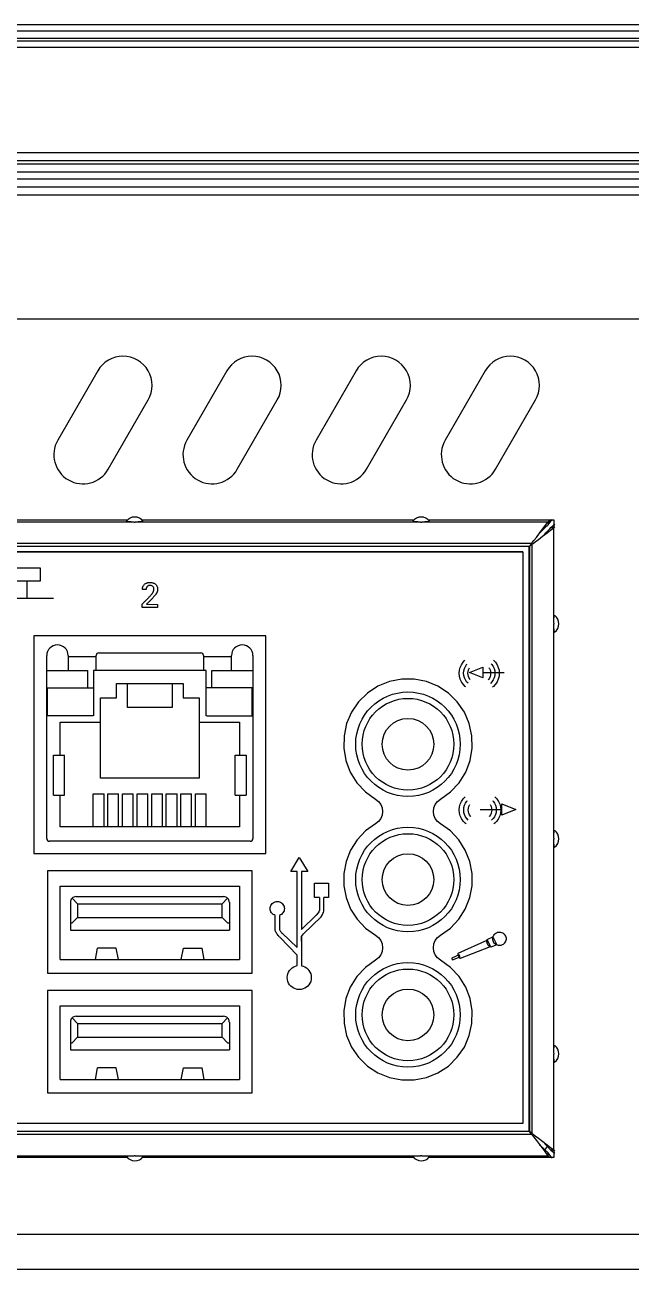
# Model space of a CAD drawing. Header units: inches. Extents: x 0.6 to 61.5, y 0.9 to 41.7.
# Drawn here: x 12.045 to 13.711, y 35.077 to 38.495 of the extents above; entities that cross this region are included whole.
import ezdxf

# ---------------------------------------------------------------- set-up
doc = ezdxf.new("R2010")
doc.units = ezdxf.units.IN
doc.header["$MEASUREMENT"] = 0
doc.layers.add('ARTWORK', color=2, linetype='Continuous')
doc.layers.add('OBJECT', color=7, linetype='Continuous')

msp = doc.modelspace()

# ---------------------------------------------------------------- linework, layer by layer
at = {"layer": 'ARTWORK'}
msp.add_line((13.4131, 37.0473), (7.3431, 37.0473), dxfattribs=at)
for points in [[(13.4131, 35.4773), (7.3431, 35.4773), (7.3431, 37.0473), (13.4131, 37.0473), (13.4131, 35.4773), (13.4131, 35.4773)], [(12.0122, 37.0033), (12.087, 37.0033), (12.087, 36.9674), (12.0122, 36.9674), (12.0122, 37.0033)], [(12.0499, 36.9674), (12.0499, 36.9201)], [(12.4092, 36.8949), (12.3666, 36.8949), (12.3666, 36.9037), (12.3666, 36.9037), (12.368, 36.9051), (12.3695, 36.9065), (12.3709, 36.9079), (12.3723, 36.9093), (12.3738, 36.9107), (12.3753, 36.9122), (12.3767, 36.9136), (12.3782, 36.9151), (12.3797, 36.9166), (12.3812, 36.918), (12.3812, 36.918), (12.3826, 36.9195), (12.384, 36.9209), (12.3854, 36.9223), (12.3866, 36.9236), (12.3878, 36.9249), (12.3889, 36.9261), (12.39, 36.9273), (12.391, 36.9285), (12.3919, 36.9295), (12.3927, 36.9306), (12.3927, 36.9306), (12.3935, 36.9316), (12.3942, 36.9325), (12.3949, 36.9334), (12.3955, 36.9343), (12.396, 36.9351), (12.3965, 36.9359), (12.3969, 36.9366), (12.3973, 36.9372), (12.3976, 36.9378), (12.3979, 36.9384), (12.3979, 36.9384), (12.3981, 36.939), (12.3983, 36.9395), (12.3984, 36.9401), (12.3986, 36.9407), (12.3987, 36.9414), (12.3988, 36.942), (12.3989, 36.9427), (12.3989, 36.9434), (12.399, 36.9441), (12.399, 36.9448), (12.399, 36.9448), (12.3989, 36.9468), (12.3986, 36.9486), (12.398, 36.9501), (12.3973, 36.9515), (12.3963, 36.9526), (12.3951, 36.9536), (12.3937, 36.9543), (12.3921, 36.9548), (12.3902, 36.9551), (12.3882, 36.9552), (12.3882, 36.9552), (12.3872, 36.9552), (12.3863, 36.9551), (12.3855, 36.955), (12.3846, 36.9547), (12.3839, 36.9545), (12.3831, 36.9541), (12.3824, 36.9537), (12.3818, 36.9533), (12.3811, 36.9527), (12.3806, 36.9522), (12.3806, 36.9522), (12.38, 36.9515), (12.3796, 36.9509), (12.3791, 36.9502), (12.3788, 36.9495), (12.3785, 36.9487), (12.3782, 36.9479), (12.378, 36.9471), (12.3779, 36.9462), (12.3778, 36.9454), (12.3778, 36.9444), (12.3676, 36.9444), (12.3676, 36.9444), (12.3676, 36.9461), (12.3678, 36.9477), (12.3681, 36.9493), (12.3685, 36.9508), (12.369, 36.9522), (12.3697, 36.9535), (12.3704, 36.9548), (12.3713, 36.956), (12.3723, 36.9572), (12.3734, 36.9583), (12.3734, 36.9583), (12.3746, 36.9593), (12.3758, 36.9602), (12.3771, 36.961), (12.3785, 36.9617), (12.3799, 36.9623), (12.3814, 36.9627), (12.383, 36.9631), (12.3846, 36.9634), (12.3863, 36.9635), (12.3881, 36.9636), (12.3881, 36.9636), (12.39, 36.9635), (12.3918, 36.9634), (12.3935, 36.9632), (12.3952, 36.9628), (12.3967, 36.9624), (12.3982, 36.9619), (12.3997, 36.9612), (12.401, 36.9605), (12.4023, 36.9597), (12.4035, 36.9587), (12.4035, 36.9587), (12.4045, 36.9577), (12.4055, 36.9567), (12.4064, 36.9555), (12.4071, 36.9543), (12.4077, 36.953), (12.4083, 36.9517), (12.4087, 36.9503), (12.409, 36.9488), (12.4091, 36.9472), (12.4092, 36.9456), (12.4092, 36.9456), (12.4092, 36.9445), (12.4091, 36.9434), (12.4091, 36.9423), (12.409, 36.9413), (12.4088, 36.9404), (12.4087, 36.9395), (12.4085, 36.9387), (12.4083, 36.9379), (12.408, 36.9371), (12.4077, 36.9364), (12.4077, 36.9364), (12.4074, 36.9357), (12.407, 36.935), (12.4066, 36.9343), (12.4061, 36.9335), (12.4056, 36.9326), (12.405, 36.9318), (12.4044, 36.9308), (12.4037, 36.9299), (12.403, 36.9289), (12.4022, 36.9279), (12.4022, 36.9279), (12.4013, 36.9269), (12.4004, 36.9258), (12.3995, 36.9246), (12.3984, 36.9235), (12.3974, 36.9222), (12.3962, 36.921), (12.395, 36.9197), (12.3938, 36.9183), (12.3924, 36.9169), (12.3911, 36.9155), (12.3911, 36.9155), (12.3897, 36.914), (12.3883, 36.9127), (12.387, 36.9113), (12.3857, 36.91), (12.3844, 36.9088), (12.3832, 36.9076), (12.382, 36.9065), (12.3809, 36.9054), (12.3798, 36.9044), (12.3787, 36.9034), (12.4092, 36.9032), (12.4092, 36.8949), (12.4092, 36.8949)], [(11.7683, 36.9201), (12.1234, 36.9201)], [(12.707, 36.2187), (12.707, 36.8172), (12.0692, 36.8172), (12.0692, 36.2187), (12.707, 36.2187)], [(13.2387, 36.7141), (13.2387, 36.7141), (13.2394, 36.7224), (13.2415, 36.7303), (13.2448, 36.7376), (13.2493, 36.7443), (13.2542, 36.7496)], [(13.2506, 36.7141), (13.2506, 36.7141), (13.2512, 36.7206), (13.2528, 36.7268), (13.2554, 36.7325), (13.2589, 36.7378), (13.2605, 36.7394)], [(13.3267, 36.7396), (13.3284, 36.7378), (13.3319, 36.7325), (13.3345, 36.7268), (13.3361, 36.7206), (13.3367, 36.7141), (13.3367, 36.7141), (13.3361, 36.7076), (13.3345, 36.7015), (13.3319, 36.6957), (13.3284, 36.6905), (13.3243, 36.686)], [(13.333, 36.7499), (13.338, 36.7443), (13.3425, 36.7376), (13.3459, 36.7303), (13.3479, 36.7224), (13.3487, 36.7141), (13.3487, 36.7141), (13.3479, 36.7058), (13.3459, 36.698), (13.3425, 36.6906), (13.338, 36.6839), (13.3325, 36.678), (13.3303, 36.6762)], [(13.2566, 36.6765), (13.2548, 36.678), (13.2493, 36.6839), (13.2448, 36.6906), (13.2415, 36.698), (13.2394, 36.7058), (13.2387, 36.7141), (13.2387, 36.7141)], [(13.2627, 36.6865), (13.2589, 36.6905), (13.2554, 36.6957), (13.2528, 36.7015), (13.2512, 36.7076), (13.2506, 36.7141), (13.2506, 36.7141)], [(13.2626, 36.7141), (13.2626, 36.7141), (13.263, 36.7188), (13.2642, 36.7233), (13.2661, 36.7274), (13.267, 36.7288)], [(13.2689, 36.6967), (13.2686, 36.6971), (13.2661, 36.7008), (13.2642, 36.705), (13.263, 36.7094), (13.2626, 36.7141), (13.2626, 36.7141)], [(13.3037, 36.7164), (13.3037, 36.7015), (13.2666, 36.7164), (13.3037, 36.7312), (13.3037, 36.7164), (13.3037, 36.7164)], [(13.3037, 36.7164), (13.362, 36.7164)], [(13.3202, 36.729), (13.3213, 36.7274), (13.3232, 36.7233), (13.3243, 36.7188), (13.3247, 36.7141), (13.3247, 36.7141), (13.3243, 36.7094), (13.3232, 36.705), (13.3213, 36.7008), (13.3187, 36.6971), (13.318, 36.6962)], [(13.0084, 35.9263), (12.9806, 35.9063), (12.9572, 35.8813), (12.9391, 35.8523), (12.9268, 35.8203), (12.921, 35.7865), (12.9218, 35.7523), (12.9291, 35.7189), (12.9427, 35.6874), (12.9621, 35.6592), (12.9866, 35.6353), (13.0152, 35.6165), (13.047, 35.6036), (13.0805, 35.597), (13.1148, 35.597), (13.1484, 35.6036), (13.1801, 35.6165), (13.2087, 35.6353), (13.2332, 35.6592), (13.2526, 35.6874), (13.2663, 35.7189), (13.2736, 35.7523), (13.2743, 35.7865), (13.2685, 35.8203), (13.2563, 35.8523), (13.2381, 35.8813), (13.2147, 35.9063), (13.187, 35.9263), (13.1789, 35.9326), (13.1727, 35.9407), (13.1688, 35.9502), (13.1675, 35.9603), (13.1688, 35.9705), (13.1727, 35.98), (13.1789, 35.9881), (13.187, 35.9943), (13.2142, 36.0139), (13.2373, 36.0383), (13.2553, 36.0665), (13.2677, 36.0977), (13.274, 36.1306), (13.274, 36.1641), (13.2677, 36.197), (13.2553, 36.2282), (13.2373, 36.2565), (13.2142, 36.2808), (13.187, 36.3004), (13.1789, 36.3066), (13.1727, 36.3148), (13.1688, 36.3242), (13.1675, 36.3344), (13.1688, 36.3445), (13.1727, 36.354), (13.1789, 36.3621), (13.187, 36.3684), (13.2147, 36.3884), (13.2381, 36.4134), (13.2563, 36.4425), (13.2685, 36.4744), (13.2743, 36.5082), (13.2736, 36.5424), (13.2663, 36.5759), (13.2526, 36.6073), (13.2332, 36.6355), (13.2087, 36.6594), (13.1801, 36.6782), (13.1484, 36.6911), (13.1148, 36.6977), (13.0805, 36.6977), (13.047, 36.6911), (13.0152, 36.6782), (12.9866, 36.6594), (12.9621, 36.6355), (12.9427, 36.6073), (12.9291, 36.5759), (12.9218, 36.5424), (12.921, 36.5082), (12.9268, 36.4744), (12.9391, 36.4425), (12.9572, 36.4134), (12.9806, 36.3884), (13.0084, 36.3684), (13.0165, 36.3621), (13.0227, 36.354), (13.0266, 36.3445), (13.0279, 36.3344), (13.0266, 36.3242), (13.0227, 36.3148), (13.0165, 36.3066), (13.0084, 36.3004), (12.9811, 36.2808), (12.9581, 36.2565), (12.94, 36.2282), (12.9276, 36.197), (12.9213, 36.1641), (12.9213, 36.1306), (12.9276, 36.0977), (12.94, 36.0665), (12.9581, 36.0383), (12.9811, 36.0139), (13.0084, 35.9943), (13.0165, 35.9881), (13.0227, 35.98), (13.0266, 35.9705), (13.0279, 35.9603), (13.0266, 35.9502), (13.0227, 35.9407), (13.0165, 35.9326), (13.0084, 35.9263)], [(13.2385, 36.3385), (13.2385, 36.3385), (13.2393, 36.3469), (13.2415, 36.3548), (13.2449, 36.3622), (13.2496, 36.3689), (13.2547, 36.3742)], [(13.251, 36.3385), (13.251, 36.3385), (13.2516, 36.3451), (13.2533, 36.3513), (13.256, 36.357), (13.2596, 36.3623), (13.2612, 36.364)], [(13.3301, 36.3641), (13.3319, 36.3623), (13.3355, 36.357), (13.3382, 36.3513), (13.3399, 36.3451), (13.3405, 36.3385), (13.3405, 36.3385), (13.3399, 36.332), (13.3382, 36.3258), (13.3355, 36.3201), (13.3319, 36.3148), (13.3276, 36.3103)], [(13.3366, 36.3744), (13.3419, 36.3689), (13.3465, 36.3622), (13.35, 36.3548), (13.3522, 36.3469), (13.3529, 36.3385), (13.3529, 36.3385), (13.3522, 36.3302), (13.35, 36.3223), (13.3465, 36.3149), (13.3419, 36.3082), (13.3362, 36.3022), (13.3339, 36.3004)], [(13.2572, 36.3008), (13.2553, 36.3022), (13.2496, 36.3082), (13.2449, 36.3149), (13.2415, 36.3223), (13.2393, 36.3302), (13.2385, 36.3385), (13.2385, 36.3385)], [(13.2635, 36.3107), (13.2596, 36.3148), (13.256, 36.3201), (13.2533, 36.3258), (13.2516, 36.332), (13.251, 36.3385), (13.251, 36.3385)], [(13.2634, 36.3385), (13.2634, 36.3385), (13.2638, 36.3432), (13.2651, 36.3477), (13.267, 36.3519), (13.268, 36.3533)], [(13.27, 36.321), (13.2696, 36.3214), (13.267, 36.3252), (13.2651, 36.3294), (13.2638, 36.3338), (13.2634, 36.3385), (13.2634, 36.3385)], [(13.2957, 36.3398), (13.3557, 36.3398)], [(13.3233, 36.3535), (13.3245, 36.3519), (13.3264, 36.3477), (13.3276, 36.3432), (13.3281, 36.3385), (13.3281, 36.3385), (13.3276, 36.3338), (13.3264, 36.3294), (13.3245, 36.3252), (13.3218, 36.3214), (13.321, 36.3205)], [(13.3557, 36.3398), (13.3557, 36.3551), (13.394, 36.3398), (13.3557, 36.3245), (13.3557, 36.3398), (13.3557, 36.3398)], [(12.7934, 35.9604), (12.7934, 36.1692), (12.7757, 36.1692), (12.7988, 36.2082), (12.8221, 36.1692), (12.8048, 36.1692), (12.8048, 36.0107)], [(12.1066, 35.89), (12.6695, 35.89), (12.6695, 36.1715), (12.1066, 36.1715), (12.1066, 35.89)], [(12.8403, 36.1371), (12.8795, 36.1371), (12.8795, 36.0979), (12.8662, 36.0979)], [(12.8543, 36.0979), (12.8403, 36.0979), (12.8403, 36.1371)], [(12.8048, 35.9784), (12.8048, 35.9907), (12.8079, 35.9947), (12.8107, 35.9981), (12.8587, 36.0448), (12.8617, 36.0492), (12.864, 36.0539), (12.8652, 36.0573), (12.8662, 36.061), (12.8662, 36.0979)], [(12.8543, 36.0979), (12.854, 36.0635), (12.8526, 36.059), (12.8509, 36.0561), (12.8451, 36.0498), (12.8048, 36.0107)], [(12.7327, 36.049), (12.7322, 36.0491), (12.7294, 36.0503), (12.7268, 36.0518), (12.7245, 36.0538), (12.7226, 36.0561), (12.721, 36.0586), (12.7198, 36.0614), (12.7191, 36.0644), (12.7188, 36.0676), (12.7188, 36.0676), (12.7191, 36.0708), (12.7198, 36.0738), (12.721, 36.0766), (12.7226, 36.0791), (12.7245, 36.0814), (12.7268, 36.0834), (12.7294, 36.085), (12.7322, 36.0861), (12.7352, 36.0869), (12.7384, 36.0871), (12.7384, 36.0871), (12.7415, 36.0869), (12.7445, 36.0861), (12.7473, 36.085), (12.7499, 36.0834), (12.7522, 36.0814), (12.7541, 36.0791), (12.7557, 36.0766), (12.7569, 36.0738), (12.7576, 36.0708), (12.7579, 36.0676), (12.7579, 36.0676), (12.7576, 36.0644), (12.7569, 36.0614), (12.7557, 36.0586), (12.7541, 36.0561), (12.7522, 36.0538), (12.7499, 36.0518), (12.7473, 36.0503), (12.7445, 36.0491)], [(12.7934, 35.911), (12.7934, 35.94), (12.7452, 35.9891), (12.7452, 35.9891), (12.744, 35.9904), (12.7425, 35.9921), (12.7409, 35.994), (12.7392, 35.9962), (12.7376, 35.9985), (12.736, 36.0008), (12.7347, 36.0031), (12.7336, 36.0054), (12.7329, 36.0074), (12.7327, 36.0093), (12.7327, 36.049)], [(12.7446, 36.0491), (12.7446, 36.0109), (12.7446, 36.0109), (12.7447, 36.0099), (12.7451, 36.0088), (12.7457, 36.0076), (12.7464, 36.0063), (12.7472, 36.005), (12.7481, 36.0038), (12.749, 36.0026), (12.7499, 36.0015), (12.7507, 36.0006), (12.7514, 35.9999), (12.7934, 35.9604)], [(12.8048, 35.9907), (12.8048, 35.9108)], [(12.8048, 35.9907), (12.8048, 35.9108)], [(13.3253, 35.9621), (13.3253, 35.9621), (13.3241, 35.9627), (13.323, 35.9633), (13.322, 35.964), (13.321, 35.9647), (13.32, 35.9656), (13.3191, 35.9665), (13.3183, 35.9674), (13.3175, 35.9684), (13.3168, 35.9695), (13.3162, 35.9706), (13.3162, 35.9706), (13.3156, 35.9718), (13.3152, 35.973), (13.3149, 35.9742), (13.3146, 35.9754), (13.3145, 35.9766), (13.3144, 35.9778), (13.3145, 35.979), (13.3146, 35.9802), (13.3148, 35.9814), (13.3151, 35.9825), (13.3308, 35.9901), (13.3417, 35.9682), (13.3253, 35.9621), (13.3253, 35.9621)], [(13.3317, 35.9772), (13.3317, 35.9772), (13.3332, 35.9747), (13.3351, 35.9725), (13.3373, 35.9707), (13.3398, 35.9692), (13.3425, 35.968), (13.3453, 35.9673), (13.3482, 35.967), (13.3512, 35.967), (13.3542, 35.9676), (13.3571, 35.9686), (13.3571, 35.9686), (13.3598, 35.97), (13.3622, 35.9717), (13.3642, 35.9737), (13.3658, 35.976), (13.3671, 35.9785), (13.3679, 35.9811), (13.3682, 35.9838), (13.3681, 35.9865), (13.3676, 35.9893), (13.3665, 35.992), (13.3665, 35.992), (13.365, 35.9945), (13.3631, 35.9966), (13.3609, 35.9985), (13.3584, 36), (13.3557, 36.0011), (13.3529, 36.0019), (13.35, 36.0022), (13.347, 36.0021), (13.344, 36.0016), (13.3411, 36.0006), (13.3411, 36.0006), (13.3384, 35.9992), (13.336, 35.9974), (13.334, 35.9954), (13.3323, 35.9932), (13.3311, 35.9907), (13.3303, 35.9881), (13.3299, 35.9854), (13.33, 35.9826), (13.3306, 35.9799), (13.3317, 35.9772), (13.3317, 35.9772)], [(13.2416, 35.9311), (13.3245, 35.9636), (13.3159, 35.981), (13.2351, 35.9442), (13.2351, 35.9442), (13.2349, 35.943), (13.2349, 35.9416), (13.2352, 35.9401), (13.2356, 35.9384), (13.2363, 35.9368), (13.2371, 35.9352), (13.2381, 35.9338), (13.2392, 35.9326), (13.2403, 35.9317), (13.2416, 35.9311), (13.2416, 35.9311)], [(12.7934, 35.911), (12.7934, 35.94)], [(13.2204, 35.9269), (13.2415, 35.935), (13.2385, 35.9411), (13.2181, 35.9315), (13.2181, 35.9315), (13.218, 35.9311), (13.218, 35.9306), (13.2181, 35.93), (13.2183, 35.9295), (13.2185, 35.9289), (13.2188, 35.9284), (13.2192, 35.9278), (13.2195, 35.9274), (13.2199, 35.9271), (13.2204, 35.9269), (13.2204, 35.9269)], [(12.7988, 35.8452), (12.7988, 35.8452), (12.7934, 35.8456), (12.7883, 35.8469), (12.7836, 35.8489), (12.7792, 35.8516), (12.7754, 35.8549), (12.7721, 35.8587), (12.7694, 35.8631), (12.7673, 35.8678), (12.7661, 35.8729), (12.7657, 35.8783), (12.7657, 35.8783), (12.7661, 35.8837), (12.7673, 35.8888), (12.7694, 35.8935), (12.7721, 35.8979), (12.7754, 35.9017), (12.7792, 35.905), (12.7836, 35.9077), (12.7883, 35.9097), (12.7934, 35.911), (12.7934, 35.911)], [(12.8048, 35.9108), (12.8093, 35.9097), (12.814, 35.9077), (12.8184, 35.905), (12.8222, 35.9017), (12.8255, 35.8979), (12.8282, 35.8935), (12.8302, 35.8888), (12.8315, 35.8837), (12.8319, 35.8783), (12.8319, 35.8783), (12.8315, 35.8729), (12.8302, 35.8678), (12.8282, 35.8631), (12.8255, 35.8587), (12.8222, 35.8549), (12.8184, 35.8516), (12.814, 35.8489), (12.8093, 35.8469), (12.8042, 35.8456), (12.7988, 35.8452), (12.7988, 35.8452)], [(12.1066, 35.5612), (12.6695, 35.5612), (12.6695, 35.8427), (12.1066, 35.8427), (12.1066, 35.5612)]]:
    msp.add_lwpolyline(points, dxfattribs=at)
at = {"layer": 'OBJECT'}
for p, q in [((34.1642, 38.4949), (1.3102, 38.4949)), ((34.1642, 38.4776), (1.3102, 38.4776)), ((1.3102, 38.4588), (34.1642, 38.4588)), ((34.1642, 38.4504), (1.3102, 38.4504)), ((34.1642, 38.4331), (1.3102, 38.4331)), ((1.3102, 38.144), (34.1642, 38.144)), ((34.1642, 38.1214), (1.3102, 38.1214)), ((1.3102, 38.113), (34.1642, 38.113)), ((34.1642, 38.0905), (1.3102, 38.0905)), ((1.3102, 38.0716), (34.1642, 38.0716)), ((34.1642, 38.049), (1.3102, 38.049)), ((1.3102, 38.0279), (34.1642, 38.0279)), ((1.2992, 37.6875), (34.1692, 37.6875)), ((12.2449, 37.5447), (12.1349, 37.3542)), ((12.5999, 37.5447), (12.4899, 37.3542)), ((12.9549, 37.5447), (12.8449, 37.3542)), ((13.3099, 37.5447), (13.1999, 37.3542)), ((12.2735, 37.2742), (12.3835, 37.4647)), ((12.6285, 37.2742), (12.7385, 37.4647)), ((12.9835, 37.2742), (13.0935, 37.4647)), ((13.3385, 37.2742), (13.4485, 37.4647)), ((12.3451, 37.1293), (11.5605, 37.1293)), ((12.3259, 37.1345), (11.5795, 37.1345)), ((12.3451, 37.1293), (12.3465, 37.1293)), ((12.3465, 37.1293), (12.3479, 37.1293)), ((13.1325, 37.1293), (12.3479, 37.1293)), ((13.1133, 37.1345), (12.3669, 37.1345)), ((13.1325, 37.1293), (13.1339, 37.1293)), ((13.1339, 37.1293), (13.1353, 37.1293)), ((13.4829, 37.1293), (13.1353, 37.1293)), ((13.4992, 37.1345), (13.1543, 37.1345)), ((13.4868, 37.1345), (13.4829, 37.1293)), ((13.4829, 37.1215), (13.4913, 37.1324)), ((13.4829, 37.1293), (13.4829, 37.1215)), ((13.5014, 37.1223), (13.4905, 37.1139)), ((13.4983, 37.1139), (13.4905, 37.1139)), ((13.5015, 37.1164), (13.4983, 37.1139)), ((13.4983, 36.8513), (13.4983, 37.1139)), ((13.4992, 37.1164), (13.4992, 37.1345)), ((13.4375, 37.0705), (7.3187, 37.0705)), ((7.3247, 37.0628), (13.4316, 37.0628)), ((13.431, 37.062), (7.3253, 37.062)), ((13.431, 35.4563), (13.431, 37.062)), ((13.4375, 37.0705), (13.4316, 37.0628)), ((13.4395, 37.0686), (13.4318, 37.0626)), ((13.4318, 37.0626), (13.4318, 35.4557)), ((13.4395, 35.4497), (13.4395, 37.0686)), ((13.4983, 36.8513), (13.4983, 36.8499)), ((13.4983, 36.8499), (13.4983, 36.8485)), ((13.4983, 36.2607), (13.4983, 36.8485)), ((12.1046, 36.2604), (12.1046, 36.7624)), ((12.1636, 36.7624), (12.1636, 36.7214)), ((12.1636, 36.7604), (12.2404, 36.7604)), ((12.2404, 36.7214), (12.2404, 36.7624)), ((12.2483, 36.7702), (12.5278, 36.7702)), ((12.5357, 36.7624), (12.5357, 36.7214)), ((12.5357, 36.7604), (12.6125, 36.7604)), ((12.6125, 36.7214), (12.6125, 36.7624)), ((12.6715, 36.7624), (12.6715, 36.2604)), ((12.1046, 36.7214), (12.2178, 36.7214)), ((12.2178, 36.6741), (12.2178, 36.7214)), ((12.2335, 36.7214), (12.2335, 36.5973)), ((12.5426, 36.7214), (12.2335, 36.7214)), ((12.5426, 36.5973), (12.5426, 36.7214)), ((12.5583, 36.7214), (12.6715, 36.7214)), ((12.5583, 36.6741), (12.5583, 36.7214)), ((12.1066, 36.6741), (12.2325, 36.6741)), ((12.1066, 36.5973), (12.1066, 36.6741)), ((12.2963, 36.6859), (12.4798, 36.6859)), ((12.2963, 36.6466), (12.2963, 36.6859)), ((12.327, 36.6198), (12.327, 36.6859)), ((12.4491, 36.6859), (12.4491, 36.6198)), ((12.4798, 36.6859), (12.4798, 36.6466)), ((12.6696, 36.6741), (12.5436, 36.6741)), ((12.6696, 36.5973), (12.6696, 36.6741)), ((12.2522, 36.6466), (12.2963, 36.6466)), ((12.2522, 36.4261), (12.2522, 36.6466)), ((12.4798, 36.6466), (12.5239, 36.6466)), ((12.5239, 36.6466), (12.5239, 36.4261)), ((12.4491, 36.6198), (12.327, 36.6198)), ((12.2325, 36.5973), (12.1046, 36.5973)), ((12.142, 36.5796), (12.2522, 36.5796)), ((12.142, 36.4891), (12.142, 36.5796)), ((12.5239, 36.5796), (12.6341, 36.5796)), ((12.5436, 36.5973), (12.6715, 36.5973)), ((12.6341, 36.5796), (12.6341, 36.4891)), ((12.1231, 36.4891), (12.1538, 36.4891)), ((12.1231, 36.3788), (12.1231, 36.4891)), ((12.1538, 36.3788), (12.1538, 36.4891)), ((12.6223, 36.4891), (12.653, 36.4891)), ((12.6223, 36.3788), (12.6223, 36.4891)), ((12.653, 36.4891), (12.653, 36.3788)), ((12.5239, 36.4261), (12.2522, 36.4261)), ((12.1231, 36.3788), (12.1538, 36.3788)), ((12.142, 36.2922), (12.142, 36.3788)), ((12.2325, 36.3828), (12.2621, 36.3828)), ((12.2325, 36.2922), (12.2325, 36.3828)), ((12.2621, 36.2922), (12.2621, 36.3828)), ((12.2727, 36.3828), (12.3022, 36.3828)), ((12.2727, 36.2922), (12.2727, 36.3828)), ((12.3022, 36.2922), (12.3022, 36.3828)), ((12.3129, 36.3828), (12.3424, 36.3828)), ((12.3129, 36.2922), (12.3129, 36.3828)), ((12.3424, 36.2922), (12.3424, 36.3828)), ((12.353, 36.3828), (12.3825, 36.3828)), ((12.353, 36.2922), (12.353, 36.3828)), ((12.3825, 36.2922), (12.3825, 36.3828)), ((12.3932, 36.3828), (12.4227, 36.3828)), ((12.3932, 36.2922), (12.3932, 36.3828)), ((12.4227, 36.2922), (12.4227, 36.3828)), ((12.4333, 36.3828), (12.4629, 36.3828)), ((12.4333, 36.2922), (12.4333, 36.3828)), ((12.4629, 36.2922), (12.4629, 36.3828)), ((12.4735, 36.3828), (12.503, 36.3828)), ((12.4735, 36.2922), (12.4735, 36.3828)), ((12.503, 36.2922), (12.503, 36.3828)), ((12.5136, 36.3828), (12.5432, 36.3828)), ((12.5136, 36.2922), (12.5136, 36.3828)), ((12.5432, 36.2922), (12.5432, 36.3828)), ((12.6223, 36.3788), (12.653, 36.3788)), ((12.6341, 36.3788), (12.6341, 36.2922)), ((12.6341, 36.2922), (12.142, 36.2922)), ((13.4983, 36.2607), (13.4983, 36.2593)), ((13.4983, 36.2593), (13.4983, 36.2579)), ((12.6636, 36.2525), (12.1125, 36.2525)), ((13.4983, 35.6702), (13.4983, 36.2579)), ((12.1416, 36.129), (12.6345, 36.129)), ((12.142, 35.9274), (12.142, 36.129)), ((12.6341, 36.129), (12.6341, 35.9274)), ((12.1742, 36.096), (12.1892, 36.081)), ((12.1853, 36.1006), (12.5908, 36.1006)), ((12.5869, 36.081), (12.6019, 36.096)), ((12.1696, 36.0849), (12.1696, 36.0085)), ((12.1892, 36.081), (12.1892, 36.0432)), ((12.1892, 36.081), (12.5869, 36.081)), ((12.5869, 36.0432), (12.5869, 36.081)), ((12.6066, 36.0849), (12.6066, 36.0085)), ((12.1696, 36.0282), (12.1743, 36.0282)), ((12.1892, 36.0432), (12.1743, 36.0282)), ((12.1892, 36.0432), (12.5869, 36.0432)), ((12.5869, 36.0432), (12.6018, 36.0282)), ((12.6018, 36.0282), (12.6066, 36.0282)), ((12.1696, 36.0085), (12.6066, 36.0085)), ((12.2384, 35.9274), (12.2442, 35.9592)), ((12.2957, 35.9592), (12.2442, 35.9592)), ((12.3015, 35.9274), (12.2957, 35.9592)), ((12.4746, 35.9274), (12.4804, 35.9592)), ((12.4804, 35.9592), (12.5319, 35.9592)), ((12.5378, 35.9274), (12.5319, 35.9592)), ((12.142, 35.9274), (12.6341, 35.9274)), ((12.1416, 35.8002), (12.6345, 35.8002)), ((12.142, 35.5987), (12.142, 35.8002)), ((12.6341, 35.8002), (12.6341, 35.5987)), ((12.1696, 35.7561), (12.1696, 35.6798)), ((12.1742, 35.7673), (12.1892, 35.7522)), ((12.1853, 35.7719), (12.5908, 35.7719)), ((12.1892, 35.7522), (12.1892, 35.7144)), ((12.1892, 35.7522), (12.5869, 35.7522)), ((12.5869, 35.7522), (12.6019, 35.7673)), ((12.5869, 35.7144), (12.5869, 35.7522)), ((12.6066, 35.7561), (12.6066, 35.6798)), ((12.1892, 35.7144), (12.1743, 35.6994)), ((12.1892, 35.7144), (12.5869, 35.7144)), ((12.5869, 35.7144), (12.6018, 35.6994)), ((12.1696, 35.6994), (12.1743, 35.6994)), ((12.1696, 35.6798), (12.6066, 35.6798)), ((12.6018, 35.6994), (12.6066, 35.6994)), ((13.4983, 35.6702), (13.4983, 35.6688)), ((13.4983, 35.6688), (13.4983, 35.6674)), ((13.4983, 35.4044), (13.4983, 35.6674)), ((12.2384, 35.5987), (12.2442, 35.6305)), ((12.2957, 35.6305), (12.2442, 35.6305)), ((12.3015, 35.5987), (12.2957, 35.6305)), ((12.4746, 35.5987), (12.4804, 35.6305)), ((12.4804, 35.6305), (12.5319, 35.6305)), ((12.5378, 35.5987), (12.5319, 35.6305)), ((12.142, 35.5987), (12.6341, 35.5987)), ((7.3187, 35.4478), (13.4375, 35.4478)), ((13.4316, 35.4555), (7.3247, 35.4555)), ((7.3253, 35.4563), (13.431, 35.4563)), ((13.4375, 35.4478), (13.4316, 35.4555)), ((13.4395, 35.4497), (13.4317, 35.4557)), ((13.4596, 35.419), (13.4829, 35.3968)), ((13.4905, 35.4044), (13.4683, 35.4277)), ((13.4732, 35.4034), (13.4812, 35.4141)), ((13.4983, 35.4044), (13.4905, 35.4044)), ((13.4905, 35.4044), (13.5014, 35.396)), ((13.5015, 35.4019), (13.4983, 35.4044)), ((11.5605, 35.389), (12.3451, 35.389)), ((11.5805, 35.3845), (12.3256, 35.3845)), ((12.3465, 35.389), (12.3451, 35.389)), ((12.3479, 35.389), (12.3465, 35.389)), ((12.3479, 35.389), (13.1325, 35.389)), ((12.3679, 35.3845), (13.113, 35.3845)), ((13.1339, 35.389), (13.1325, 35.389)), ((13.1353, 35.389), (13.1339, 35.389)), ((13.1353, 35.389), (13.4829, 35.389)), ((13.1553, 35.3845), (13.4992, 35.3845)), ((13.4829, 35.389), (13.4829, 35.3968)), ((13.4913, 35.3859), (13.4829, 35.3968)), ((13.4863, 35.3845), (13.4829, 35.389)), ((13.4992, 35.3845), (13.4992, 35.4019)), ((34.1692, 35.1725), (1.2992, 35.1725)), ((1.2992, 35.0775), (34.1692, 35.0775))]:
    msp.add_line(p, q, dxfattribs=at)
at = {"layer": 'OBJECT', "flags": 128}
for points in [[(12.3451, 37.1293), (12.3369, 37.1296), (12.3329, 37.1298), (12.3294, 37.1301), (12.3247, 37.1309), (12.3234, 37.1318), (12.3237, 37.1319)], [(12.3694, 37.1319), (12.3697, 37.1318), (12.3684, 37.1309), (12.3664, 37.1305), (12.3636, 37.1301), (12.3562, 37.1296), (12.3479, 37.1293)], [(13.1325, 37.1293), (13.1243, 37.1296), (13.1203, 37.1298), (13.1168, 37.1301), (13.1121, 37.1309), (13.1108, 37.1318), (13.1111, 37.1319)], [(13.1568, 37.1319), (13.1571, 37.1318), (13.1558, 37.1309), (13.1538, 37.1305), (13.151, 37.1301), (13.1436, 37.1296), (13.1353, 37.1293)], [(13.4375, 37.0705), (13.4381, 37.0712), (13.4393, 37.0728), (13.4436, 37.0783), (13.4505, 37.0873), (13.4595, 37.0991), (13.4688, 37.111), (13.476, 37.1205), (13.4807, 37.1266), (13.4821, 37.1284), (13.4829, 37.1293)], [(13.4395, 37.0686), (13.4402, 37.0691), (13.4417, 37.0703), (13.4473, 37.0746), (13.4563, 37.0815), (13.4678, 37.0904), (13.4802, 37.0999), (13.4895, 37.1071), (13.4956, 37.1118), (13.4973, 37.1132), (13.4983, 37.1139)], [(13.4936, 37.1365), (13.492, 37.1337), (13.4913, 37.1324)], [(13.4983, 36.8513), (13.4985, 36.8595), (13.4988, 36.8635), (13.4991, 36.867), (13.4999, 36.8717), (13.5008, 36.873), (13.5009, 36.8727)], [(13.5009, 36.827), (13.5008, 36.8267), (13.4999, 36.828), (13.4995, 36.83), (13.4991, 36.8328), (13.4985, 36.8402), (13.4983, 36.8485)], [(13.4983, 36.2607), (13.4985, 36.269), (13.4988, 36.273), (13.4991, 36.2764), (13.4999, 36.2811), (13.5008, 36.2825), (13.5009, 36.2822)], [(13.5009, 36.2364), (13.5008, 36.2362), (13.4999, 36.2375), (13.4995, 36.2394), (13.4991, 36.2422), (13.4985, 36.2496), (13.4983, 36.2579)], [(13.4983, 35.6702), (13.4985, 35.6784), (13.4988, 35.6824), (13.4991, 35.6859), (13.4999, 35.6906), (13.5008, 35.6919), (13.5009, 35.6916)], [(13.5009, 35.6459), (13.5008, 35.6456), (13.4999, 35.6469), (13.4995, 35.6489), (13.4991, 35.6516), (13.4985, 35.6591), (13.4983, 35.6674)], [(13.4375, 35.4478), (13.4381, 35.4471), (13.4393, 35.4455), (13.4436, 35.44), (13.4505, 35.431), (13.4593, 35.4195), (13.4689, 35.4071), (13.4761, 35.3978), (13.4807, 35.3917), (13.4821, 35.3899), (13.4829, 35.389)], [(13.4395, 35.4497), (13.4402, 35.4492), (13.4417, 35.448), (13.4473, 35.4437), (13.4563, 35.4368), (13.468, 35.4277), (13.4802, 35.4184), (13.4895, 35.4112), (13.4956, 35.4065), (13.4973, 35.4052), (13.4983, 35.4044)], [(12.3237, 35.3864), (12.3234, 35.3865), (12.3247, 35.3874), (12.3267, 35.3878), (12.3294, 35.3882), (12.3369, 35.3888), (12.3451, 35.389)], [(12.3479, 35.389), (12.3562, 35.3888), (12.3602, 35.3885), (12.3636, 35.3882), (12.3684, 35.3874), (12.3697, 35.3865), (12.3694, 35.3864)], [(13.1111, 35.3864), (13.1108, 35.3865), (13.1121, 35.3874), (13.1141, 35.3878), (13.1168, 35.3882), (13.1243, 35.3888), (13.1325, 35.389)], [(13.1353, 35.389), (13.1436, 35.3888), (13.1476, 35.3885), (13.151, 35.3882), (13.1558, 35.3874), (13.1571, 35.3865), (13.1568, 35.3864)], [(13.4913, 35.3859), (13.492, 35.3845), (13.4936, 35.3818)]]:
    msp.add_lwpolyline(points, dxfattribs=at)
at = {"layer": 'OBJECT'}
for centre, radius in [((13.0977, 36.519), 0.1437), ((13.0977, 36.519), 0.126), ((13.0977, 36.519), 0.0709), ((13.0977, 36.1474), 0.1437), ((13.0977, 36.1474), 0.126), ((13.0977, 36.1474), 0.0709), ((13.0977, 35.7757), 0.1437), ((13.0977, 35.7757), 0.126), ((13.0977, 35.7757), 0.0709)]:
    msp.add_circle(centre, radius, dxfattribs=at)
for centre, radius, start, end in [((12.3142, 37.5047), 0.08, 330, 150), ((12.6692, 37.5047), 0.08, 330, 150), ((13.0242, 37.5047), 0.08, 330, 150), ((13.3792, 37.5047), 0.08, 330, 150), ((12.2042, 37.3142), 0.08, 150, 330), ((12.5592, 37.3142), 0.08, 150, 330), ((12.9142, 37.3142), 0.08, 150, 330), ((13.2692, 37.3142), 0.08, 150, 330), ((12.3455, 37.1162), 0.0269, 87.8676, 144.2773), ((12.347, 37.1154), 0.0276, 36.3704, 91.0172), ((13.1329, 37.1162), 0.0269, 87.8652, 144.2845), ((13.1344, 37.1154), 0.0276, 36.3675, 91.0202), ((30.6685, 19.0626), 24.9293, 133.58055, 133.65458), ((-2.7234, 52.5419), 22.3811, 316.34054, 316.42303), ((13.4844, 36.8494), 0.0276, 306.3666, 1.0128), ((13.4852, 36.8509), 0.0269, 357.8685, 54.2824), ((12.1341, 36.7624), 0.0295, 0, 180), ((12.642, 36.7624), 0.0295, 360, 180), ((12.2483, 36.7624), 0.00787, 90, 180), ((12.5278, 36.7624), 0.00787, 0, 90), ((12.1125, 36.2604), 0.00787, 180, 270), ((12.6636, 36.2604), 0.00787, 270, 0), ((13.4844, 36.2588), 0.0276, 306.3668, 1.0127), ((13.4852, 36.2603), 0.0269, 357.8675, 54.2836), ((12.1853, 36.0849), 0.0157, 134.9997, 180.0002), ((12.1853, 36.0849), 0.0157, 89.9601, 135.0397), ((12.5908, 36.0849), 0.0157, 44.9515, 90.0487), ((12.5908, 36.0849), 0.0157, 359.9504, 45.0501), ((12.1853, 35.7561), 0.0157, 134.9997, 180.0002), ((12.1853, 35.7562), 0.0157, 89.9601, 135.0397), ((12.5908, 35.7562), 0.0157, 44.9515, 90.0487), ((12.5908, 35.7562), 0.0157, 359.9504, 45.0501), ((13.4852, 35.6698), 0.0269, 357.868, 54.2831), ((13.4844, 35.6683), 0.0276, 306.3669, 1.0126), ((12.346, 35.4029), 0.0276, 216.3596, 271.023), ((12.3475, 35.4021), 0.0269, 267.8678, 324.2773), ((13.1335, 35.4029), 0.0276, 216.3649, 271.0178), ((13.1349, 35.4021), 0.0269, 267.8636, 324.2815)]:
    msp.add_arc(centre, radius, start, end, dxfattribs=at)

doc.saveas('drawing.dxf')
